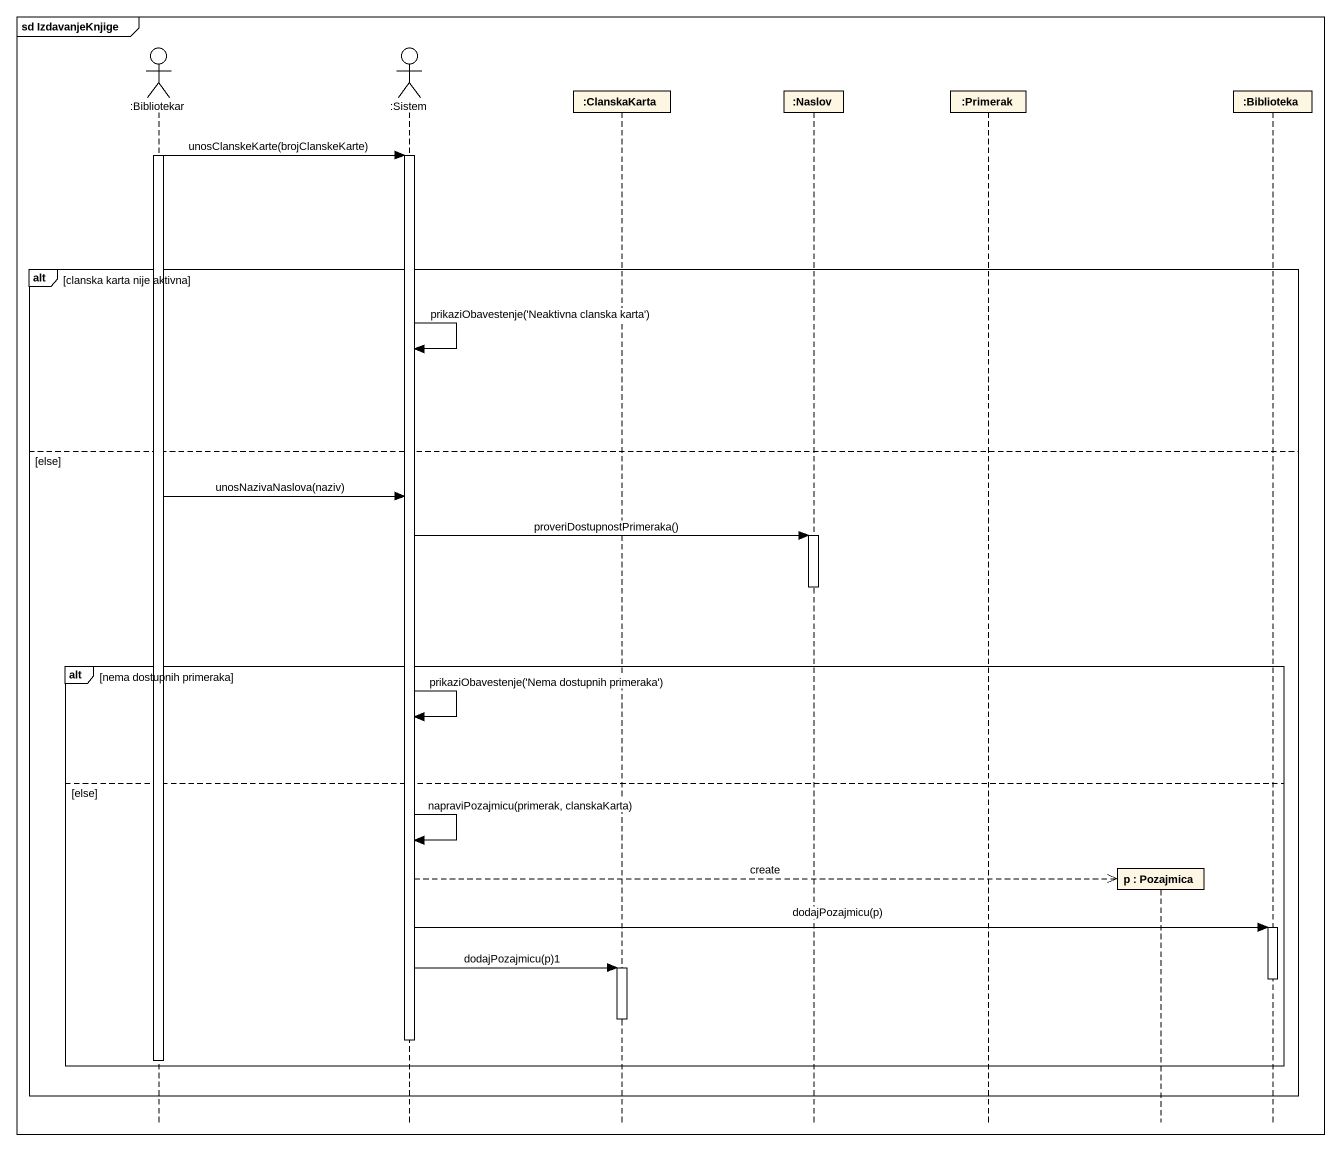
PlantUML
@startuml
mainframe sd IzdavanjeKnjige
hide footbox
actor ":Bibliotekar" as Bibliotekar
actor ":Sistem" as Sistem
participant ":ClanskaKarta" as ClanskaKarta
participant ":Naslov" as Naslov
participant ":Primerak" as Primerak
participant "p : Pozajmica" as p
participant ":Biblioteka" as Biblioteka

activate Bibliotekar
Bibliotekar -> Sistem : unosClanskeKarte(brojClanskeKarte)
activate Sistem
alt clanska karta nije aktivna
  Sistem -> Sistem : prikaziObavestenje('Neaktivna clanska karta')
else else
  Bibliotekar -> Sistem : unosNazivaNaslova(naziv)
  Sistem -> Naslov : proveriDostupnostPrimeraka()
  activate Naslov
  deactivate Naslov
  alt nema dostupnih primeraka
    Sistem -> Sistem : prikaziObavestenje('Nema dostupnih primeraka')
  else else
    Sistem -> Sistem : napraviPozajmicu(primerak, clanskaKarta)
    Sistem -->> p ** : create
    Sistem -> Biblioteka : dodajPozajmicu(p)
    activate Biblioteka
    Sistem -> ClanskaKarta : dodajPozajmicu(p)1
    activate ClanskaKarta
    deactivate Biblioteka
    deactivate ClanskaKarta
    deactivate Sistem
    deactivate Bibliotekar
  end
end
@enduml
